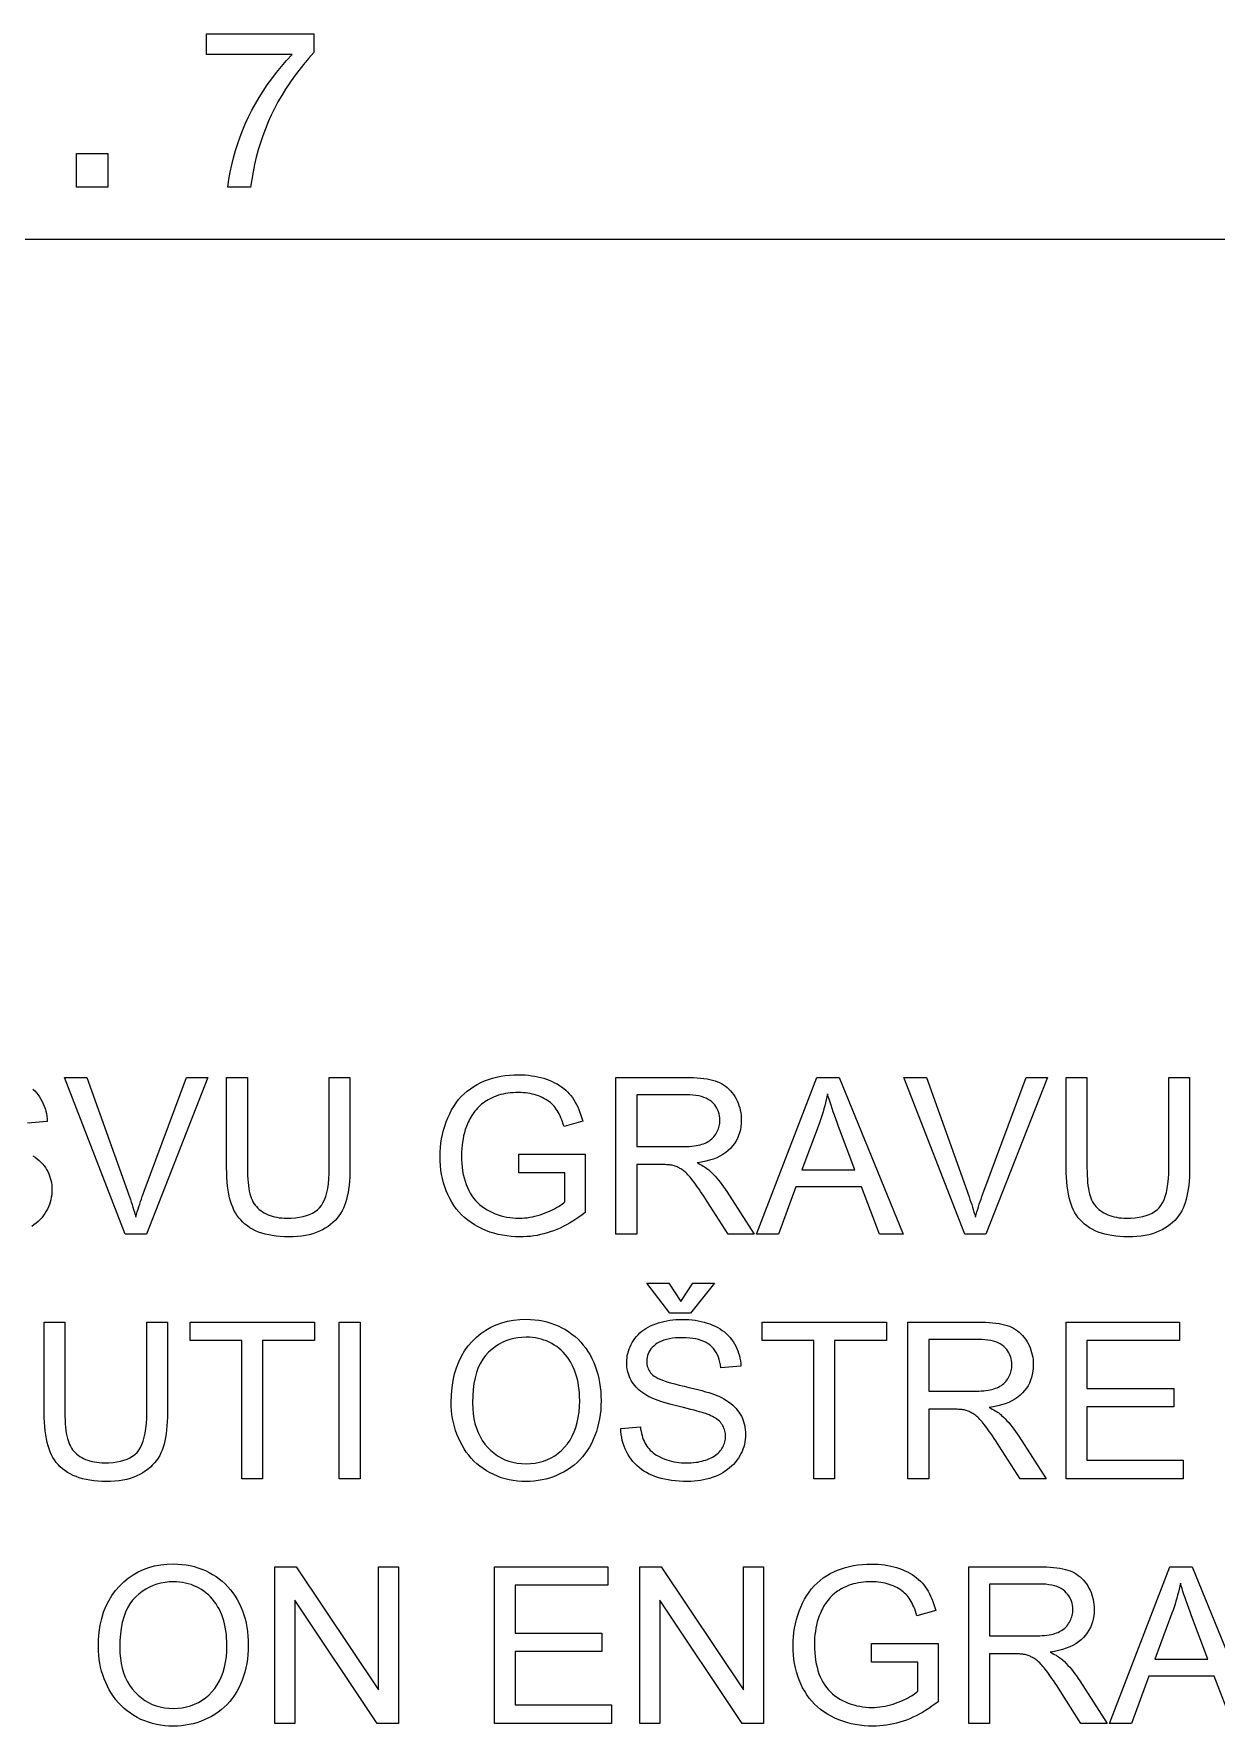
# Model space of a CAD drawing. Extents: x 0 to 297, y 0 to 420.
# Drawn here: x 231.99 to 254.61, y 201.06 to 233.45 of the extents above; entities that cross this region are included whole.
import ezdxf

# ---------------------------------------------------------------- set-up
doc = ezdxf.new("R2010")
doc.units = 0

msp = doc.modelspace()

# ---------------------------------------------------------------- linework, layer by layer
at = {"color": 7, "lineweight": 13}
msp.add_line((199.758, 229.518), (263.249, 229.518), dxfattribs=at)
for points in [[(235.699, 230.518), (235.72, 230.661), (235.746, 230.803), (235.775, 230.943), (235.809, 231.08), (235.847, 231.216), (235.888, 231.349), (235.934, 231.481), (235.984, 231.611), (236.038, 231.738), (236.096, 231.864), (236.158, 231.988), (236.225, 232.111), (236.297, 232.233), (236.373, 232.354), (236.454, 232.473), (236.54, 232.592), (236.63, 232.71), (236.725, 232.826), (236.824, 232.942), (236.928, 233.056), (235.288, 233.056), (235.288, 233.45), (237.343, 233.45), (237.343, 233.092), (237.243, 232.98), (237.147, 232.866), (237.055, 232.75), (236.967, 232.633), (236.884, 232.514), (236.804, 232.394), (236.729, 232.271), (236.658, 232.147), (236.592, 232.022), (236.529, 231.894), (236.471, 231.765), (236.417, 231.634), (236.367, 231.501), (236.322, 231.366), (236.28, 231.23), (236.243, 231.091), (236.21, 230.951), (236.181, 230.808), (236.156, 230.664), (236.135, 230.518)], [(232.802, 230.518), (232.802, 231.161), (233.399, 231.161), (233.399, 230.518)], [(233.732, 210.477), (232.57, 213.477), (232.999, 213.477), (233.779, 211.298), (233.798, 211.245), (233.816, 211.194), (233.833, 211.143), (233.85, 211.093), (233.866, 211.044), (233.881, 210.995), (233.896, 210.947), (233.91, 210.899), (233.924, 210.853), (233.937, 210.806), (233.951, 210.856), (233.965, 210.905), (233.98, 210.954), (233.996, 211.003), (234.012, 211.052), (234.028, 211.101), (234.045, 211.15), (234.062, 211.199), (234.08, 211.248), (234.098, 211.298), (234.909, 213.477), (235.314, 213.477), (234.139, 210.477)], [(237.639, 213.477), (238.036, 213.477), (238.036, 211.744), (238.035, 211.655), (238.031, 211.57), (238.026, 211.489), (238.019, 211.412), (238.01, 211.338), (237.999, 211.268), (237.985, 211.202), (237.97, 211.139), (237.953, 211.08), (237.933, 211.025), (237.911, 210.973), (237.886, 210.923), (237.857, 210.875), (237.825, 210.828), (237.79, 210.784), (237.751, 210.742), (237.709, 210.702), (237.664, 210.663), (237.616, 210.627), (237.564, 210.593), (237.509, 210.561), (237.45, 210.533), (237.389, 210.507), (237.324, 210.486), (237.255, 210.467), (237.183, 210.452), (237.108, 210.441), (237.03, 210.432), (236.948, 210.427), (236.863, 210.426), (236.78, 210.427), (236.701, 210.432), (236.624, 210.439), (236.55, 210.449), (236.48, 210.462), (236.412, 210.478), (236.348, 210.497), (236.287, 210.519), (236.229, 210.543), (236.173, 210.571), (236.121, 210.601), (236.072, 210.634), (236.026, 210.67), (235.983, 210.708), (235.944, 210.749), (235.907, 210.792), (235.873, 210.838), (235.843, 210.887), (235.815, 210.938), (235.791, 210.992), (235.769, 211.049), (235.749, 211.11), (235.732, 211.175), (235.717, 211.244), (235.705, 211.317), (235.694, 211.394), (235.686, 211.476), (235.681, 211.561), (235.677, 211.65), (235.676, 211.744), (235.676, 213.477), (236.073, 213.477), (236.073, 211.746), (236.074, 211.67), (236.076, 211.598), (236.08, 211.53), (236.085, 211.466), (236.091, 211.406), (236.099, 211.351), (236.109, 211.299), (236.12, 211.252), (236.132, 211.209), (236.146, 211.17), (236.161, 211.133), (236.179, 211.099), (236.199, 211.066), (236.221, 211.035), (236.244, 211.006), (236.271, 210.978), (236.299, 210.952), (236.329, 210.928), (236.361, 210.905), (236.395, 210.884), (236.432, 210.865), (236.469, 210.848), (236.509, 210.833), (236.55, 210.82), (236.592, 210.809), (236.636, 210.8), (236.682, 210.793), (236.729, 210.788), (236.778, 210.785), (236.828, 210.784), (236.913, 210.786), (236.993, 210.792), (237.068, 210.802), (237.138, 210.816), (237.203, 210.834), (237.263, 210.855), (237.318, 210.881), (237.368, 210.911), (237.413, 210.945), (237.452, 210.982), (237.488, 211.026), (237.519, 211.076), (237.547, 211.134), (237.572, 211.2), (237.592, 211.272), (237.609, 211.352), (237.622, 211.44), (237.631, 211.534), (237.637, 211.636), (237.639, 211.746)], [(241.265, 211.654), (241.265, 212.006), (242.536, 212.008), (242.536, 210.894), (242.477, 210.849), (242.418, 210.806), (242.358, 210.765), (242.299, 210.726), (242.238, 210.69), (242.178, 210.656), (242.117, 210.624), (242.056, 210.595), (241.994, 210.568), (241.932, 210.543), (241.87, 210.521), (241.807, 210.501), (241.744, 210.483), (241.68, 210.468), (241.617, 210.455), (241.553, 210.445), (241.488, 210.436), (241.424, 210.43), (241.359, 210.427), (241.293, 210.426), (241.206, 210.428), (241.12, 210.433), (241.035, 210.443), (240.953, 210.456), (240.872, 210.473), (240.792, 210.494), (240.714, 210.519), (240.638, 210.547), (240.563, 210.579), (240.49, 210.615), (240.42, 210.655), (240.353, 210.698), (240.289, 210.744), (240.23, 210.794), (240.173, 210.847), (240.121, 210.903), (240.071, 210.963), (240.026, 211.026), (239.983, 211.093), (239.945, 211.162), (239.91, 211.235), (239.879, 211.309), (239.851, 211.385), (239.827, 211.462), (239.807, 211.542), (239.79, 211.622), (239.777, 211.705), (239.768, 211.789), (239.763, 211.875), (239.761, 211.963), (239.763, 212.05), (239.768, 212.135), (239.777, 212.22), (239.79, 212.304), (239.806, 212.386), (239.827, 212.467), (239.85, 212.547), (239.878, 212.626), (239.909, 212.704), (239.944, 212.78), (239.982, 212.854), (240.024, 212.924), (240.068, 212.99), (240.116, 213.053), (240.167, 213.111), (240.221, 213.165), (240.279, 213.216), (240.34, 213.262), (240.404, 213.305), (240.471, 213.344), (240.541, 213.379), (240.612, 213.41), (240.686, 213.438), (240.763, 213.462), (240.841, 213.482), (240.921, 213.499), (241.003, 213.512), (241.088, 213.521), (241.174, 213.526), (241.263, 213.528), (241.327, 213.527), (241.39, 213.524), (241.452, 213.519), (241.513, 213.511), (241.573, 213.502), (241.631, 213.49), (241.688, 213.476), (241.743, 213.461), (241.798, 213.443), (241.851, 213.423), (241.903, 213.401), (241.952, 213.377), (241.999, 213.352), (242.043, 213.325), (242.086, 213.297), (242.126, 213.266), (242.164, 213.235), (242.199, 213.201), (242.232, 213.166), (242.263, 213.129), (242.293, 213.09), (242.32, 213.049), (242.347, 213.006), (242.371, 212.96), (242.395, 212.912), (242.417, 212.862), (242.437, 212.809), (242.457, 212.754), (242.474, 212.697), (242.491, 212.638), (242.132, 212.54), (242.119, 212.585), (242.104, 212.627), (242.089, 212.668), (242.073, 212.707), (242.057, 212.744), (242.04, 212.779), (242.022, 212.812), (242.003, 212.844), (241.984, 212.873), (241.965, 212.9), (241.944, 212.926), (241.921, 212.95), (241.897, 212.974), (241.871, 212.996), (241.843, 213.018), (241.813, 213.038), (241.782, 213.058), (241.749, 213.076), (241.715, 213.093), (241.678, 213.11), (241.641, 213.125), (241.602, 213.138), (241.563, 213.15), (241.523, 213.16), (241.482, 213.169), (241.44, 213.176), (241.397, 213.181), (241.354, 213.185), (241.31, 213.188), (241.265, 213.188), (241.211, 213.188), (241.159, 213.185), (241.108, 213.181), (241.059, 213.175), (241.011, 213.168), (240.965, 213.159), (240.92, 213.148), (240.876, 213.135), (240.835, 213.121), (240.794, 213.106), (240.755, 213.088), (240.718, 213.07), (240.682, 213.051), (240.648, 213.031), (240.615, 213.01), (240.584, 212.987), (240.554, 212.964), (240.526, 212.94), (240.499, 212.914), (240.474, 212.888), (240.45, 212.86), (240.427, 212.832), (240.406, 212.804), (240.385, 212.775), (240.366, 212.746), (240.347, 212.716), (240.33, 212.685), (240.314, 212.654), (240.299, 212.623), (240.285, 212.591), (240.263, 212.535), (240.243, 212.478), (240.226, 212.42), (240.211, 212.361), (240.199, 212.301), (240.188, 212.24), (240.18, 212.178), (240.175, 212.115), (240.171, 212.052), (240.17, 211.987), (240.171, 211.908), (240.175, 211.832), (240.182, 211.758), (240.192, 211.687), (240.204, 211.619), (240.22, 211.553), (240.238, 211.49), (240.258, 211.429), (240.282, 211.371), (240.308, 211.316), (240.337, 211.263), (240.368, 211.213), (240.402, 211.166), (240.439, 211.122), (240.478, 211.081), (240.519, 211.042), (240.563, 211.006), (240.61, 210.973), (240.659, 210.942), (240.71, 210.915), (240.763, 210.89), (240.817, 210.868), (240.872, 210.848), (240.927, 210.831), (240.982, 210.817), (241.039, 210.805), (241.096, 210.796), (241.154, 210.789), (241.212, 210.785), (241.271, 210.784), (241.322, 210.785), (241.374, 210.788), (241.425, 210.793), (241.475, 210.8), (241.526, 210.809), (241.576, 210.82), (241.626, 210.833), (241.676, 210.847), (241.725, 210.864), (241.774, 210.883), (241.822, 210.903), (241.868, 210.923), (241.911, 210.944), (241.952, 210.965), (241.99, 210.986), (242.026, 211.007), (242.06, 211.029), (242.091, 211.05), (242.12, 211.073), (242.147, 211.095), (242.147, 211.654)], [(243.127, 210.477), (243.127, 213.477), (244.457, 213.477), (244.535, 213.476), (244.61, 213.474), (244.68, 213.47), (244.747, 213.464), (244.81, 213.457), (244.869, 213.448), (244.924, 213.437), (244.976, 213.425), (245.023, 213.411), (245.067, 213.396), (245.108, 213.379), (245.147, 213.359), (245.185, 213.336), (245.221, 213.312), (245.255, 213.284), (245.287, 213.255), (245.318, 213.222), (245.347, 213.188), (245.375, 213.15), (245.401, 213.111), (245.424, 213.069), (245.445, 213.027), (245.464, 212.984), (245.48, 212.94), (245.494, 212.895), (245.505, 212.85), (245.514, 212.803), (245.52, 212.756), (245.524, 212.707), (245.525, 212.658), (245.523, 212.596), (245.517, 212.535), (245.507, 212.476), (245.492, 212.419), (245.474, 212.364), (245.451, 212.311), (245.424, 212.261), (245.393, 212.212), (245.358, 212.165), (245.319, 212.12), (245.275, 212.078), (245.227, 212.039), (245.174, 212.003), (245.117, 211.971), (245.056, 211.941), (244.99, 211.915), (244.919, 211.892), (244.844, 211.872), (244.764, 211.855), (244.68, 211.842), (244.711, 211.827), (244.74, 211.812), (244.768, 211.797), (244.794, 211.782), (244.819, 211.767), (244.842, 211.752), (244.864, 211.737), (244.884, 211.722), (244.902, 211.707), (244.92, 211.692), (244.954, 211.66), (244.988, 211.625), (245.022, 211.59), (245.056, 211.552), (245.089, 211.513), (245.122, 211.472), (245.154, 211.43), (245.186, 211.386), (245.218, 211.341), (245.249, 211.293), (245.771, 210.477), (245.272, 210.477), (244.875, 211.101), (244.84, 211.154), (244.807, 211.204), (244.776, 211.252), (244.745, 211.297), (244.716, 211.339), (244.688, 211.38), (244.661, 211.417), (244.636, 211.452), (244.611, 211.485), (244.588, 211.514), (244.566, 211.542), (244.544, 211.568), (244.523, 211.593), (244.502, 211.615), (244.481, 211.636), (244.462, 211.655), (244.442, 211.673), (244.423, 211.689), (244.405, 211.703), (244.387, 211.715), (244.369, 211.726), (244.351, 211.737), (244.333, 211.746), (244.315, 211.755), (244.297, 211.764), (244.279, 211.771), (244.26, 211.778), (244.242, 211.784), (244.224, 211.79), (244.205, 211.795), (244.191, 211.798), (244.175, 211.8), (244.157, 211.802), (244.138, 211.804), (244.116, 211.806), (244.093, 211.807), (244.069, 211.808), (244.042, 211.809), (244.014, 211.809), (243.984, 211.809), (243.524, 211.809), (243.524, 210.477)], [(245.818, 210.477), (246.97, 213.477), (247.398, 213.477), (248.626, 210.477), (248.173, 210.477), (247.823, 211.386), (246.569, 211.386), (246.24, 210.477)], [(249.8, 210.477), (248.638, 213.477), (249.068, 213.477), (249.847, 211.298), (249.866, 211.245), (249.884, 211.194), (249.901, 211.143), (249.918, 211.093), (249.934, 211.044), (249.949, 210.995), (249.964, 210.947), (249.978, 210.899), (249.992, 210.853), (250.005, 210.806), (250.019, 210.856), (250.034, 210.905), (250.049, 210.954), (250.064, 211.003), (250.08, 211.052), (250.096, 211.101), (250.113, 211.15), (250.131, 211.199), (250.148, 211.248), (250.167, 211.298), (250.977, 213.477), (251.382, 213.477), (250.207, 210.477)], [(253.707, 213.477), (254.104, 213.477), (254.104, 211.744), (254.103, 211.655), (254.1, 211.57), (254.095, 211.489), (254.087, 211.412), (254.078, 211.338), (254.067, 211.268), (254.054, 211.202), (254.038, 211.139), (254.021, 211.08), (254.001, 211.025), (253.979, 210.973), (253.954, 210.923), (253.925, 210.875), (253.893, 210.828), (253.858, 210.784), (253.819, 210.742), (253.778, 210.702), (253.732, 210.663), (253.684, 210.627), (253.632, 210.593), (253.577, 210.561), (253.519, 210.533), (253.457, 210.507), (253.392, 210.486), (253.323, 210.467), (253.252, 210.452), (253.177, 210.441), (253.098, 210.432), (253.016, 210.427), (252.931, 210.426), (252.848, 210.427), (252.769, 210.432), (252.692, 210.439), (252.619, 210.449), (252.548, 210.462), (252.481, 210.478), (252.416, 210.497), (252.355, 210.519), (252.297, 210.543), (252.242, 210.571), (252.19, 210.601), (252.141, 210.634), (252.095, 210.67), (252.052, 210.708), (252.012, 210.749), (251.975, 210.792), (251.941, 210.838), (251.911, 210.887), (251.883, 210.938), (251.859, 210.992), (251.837, 211.049), (251.818, 211.11), (251.8, 211.175), (251.786, 211.244), (251.773, 211.317), (251.763, 211.394), (251.755, 211.476), (251.749, 211.561), (251.745, 211.65), (251.744, 211.744), (251.744, 213.477), (252.141, 213.477), (252.141, 211.746), (252.142, 211.67), (252.144, 211.598), (252.148, 211.53), (252.153, 211.466), (252.159, 211.406), (252.167, 211.351), (252.177, 211.299), (252.188, 211.252), (252.2, 211.209), (252.214, 211.17), (252.23, 211.133), (252.247, 211.099), (252.267, 211.066), (252.289, 211.035), (252.313, 211.006), (252.339, 210.978), (252.367, 210.952), (252.397, 210.928), (252.429, 210.905), (252.464, 210.884), (252.5, 210.865), (252.538, 210.848), (252.577, 210.833), (252.618, 210.82), (252.66, 210.809), (252.704, 210.8), (252.75, 210.793), (252.797, 210.788), (252.846, 210.785), (252.896, 210.784), (252.982, 210.786), (253.062, 210.792), (253.137, 210.802), (253.207, 210.816), (253.271, 210.834), (253.331, 210.855), (253.386, 210.881), (253.436, 210.911), (253.481, 210.945), (253.521, 210.982), (253.556, 211.026), (253.588, 211.076), (253.616, 211.134), (253.64, 211.2), (253.66, 211.272), (253.677, 211.352), (253.69, 211.44), (253.699, 211.534), (253.705, 211.636), (253.707, 211.746)], [(243.524, 212.153), (244.377, 212.153), (244.431, 212.153), (244.481, 212.155), (244.53, 212.158), (244.576, 212.162), (244.62, 212.167), (244.661, 212.173), (244.7, 212.18), (244.737, 212.189), (244.771, 212.199), (244.803, 212.209), (244.833, 212.221), (244.861, 212.234), (244.888, 212.249), (244.914, 212.265), (244.938, 212.282), (244.961, 212.301), (244.982, 212.321), (245.001, 212.342), (245.02, 212.365), (245.036, 212.389), (245.051, 212.414), (245.065, 212.44), (245.077, 212.465), (245.087, 212.492), (245.096, 212.518), (245.103, 212.546), (245.109, 212.573), (245.113, 212.601), (245.115, 212.63), (245.116, 212.658), (245.115, 212.7), (245.11, 212.74), (245.102, 212.779), (245.091, 212.817), (245.077, 212.852), (245.06, 212.887), (245.04, 212.919), (245.017, 212.95), (244.991, 212.98), (244.962, 213.008), (244.929, 213.034), (244.893, 213.058), (244.853, 213.078), (244.809, 213.096), (244.762, 213.111), (244.712, 213.123), (244.658, 213.133), (244.6, 213.14), (244.538, 213.144), (244.474, 213.145), (243.524, 213.145)], [(246.684, 211.709), (247.701, 211.709), (247.388, 212.54), (247.36, 212.614), (247.333, 212.686), (247.308, 212.755), (247.285, 212.821), (247.263, 212.885), (247.242, 212.945), (247.223, 213.004), (247.206, 213.059), (247.189, 213.112), (247.175, 213.162), (247.163, 213.104), (247.15, 213.047), (247.136, 212.989), (247.121, 212.932), (247.106, 212.874), (247.089, 212.817), (247.071, 212.76), (247.053, 212.703), (247.033, 212.646), (247.013, 212.589)], [(244.37, 209.192), (244.595, 209.54), (245.013, 209.54), (244.552, 208.967), (244.159, 208.967), (243.717, 209.54), (244.139, 209.54)], [(234.146, 208.795), (234.543, 208.795), (234.543, 207.062), (234.542, 206.973), (234.539, 206.888), (234.534, 206.807), (234.527, 206.73), (234.518, 206.656), (234.507, 206.586), (234.493, 206.52), (234.478, 206.457), (234.461, 206.398), (234.441, 206.343), (234.419, 206.291), (234.394, 206.241), (234.365, 206.193), (234.333, 206.146), (234.298, 206.102), (234.259, 206.06), (234.217, 206.019), (234.172, 205.981), (234.124, 205.945), (234.072, 205.91), (234.017, 205.879), (233.958, 205.85), (233.897, 205.825), (233.831, 205.804), (233.763, 205.785), (233.691, 205.77), (233.616, 205.759), (233.538, 205.75), (233.456, 205.745), (233.371, 205.744), (233.288, 205.745), (233.208, 205.749), (233.132, 205.757), (233.058, 205.767), (232.988, 205.78), (232.92, 205.796), (232.856, 205.815), (232.795, 205.837), (232.736, 205.861), (232.681, 205.889), (232.629, 205.919), (232.58, 205.952), (232.534, 205.988), (232.491, 206.026), (232.452, 206.067), (232.415, 206.11), (232.381, 206.156), (232.351, 206.205), (232.323, 206.256), (232.299, 206.309), (232.277, 206.367), (232.257, 206.428), (232.24, 206.493), (232.225, 206.562), (232.213, 206.635), (232.202, 206.712), (232.194, 206.794), (232.189, 206.879), (232.185, 206.968), (232.184, 207.062), (232.184, 208.795), (232.581, 208.795), (232.581, 207.064), (232.582, 206.987), (232.584, 206.915), (232.587, 206.848), (232.593, 206.784), (232.599, 206.724), (232.607, 206.669), (232.617, 206.617), (232.627, 206.57), (232.64, 206.527), (232.654, 206.488), (232.669, 206.451), (232.687, 206.417), (232.707, 206.384), (232.728, 206.353), (232.752, 206.324), (232.778, 206.296), (232.806, 206.27), (232.837, 206.246), (232.869, 206.223), (232.903, 206.202), (232.939, 206.183), (232.977, 206.166), (233.017, 206.151), (233.057, 206.138), (233.1, 206.127), (233.144, 206.118), (233.19, 206.111), (233.237, 206.106), (233.286, 206.103), (233.336, 206.102), (233.421, 206.104), (233.501, 206.11), (233.576, 206.12), (233.646, 206.134), (233.711, 206.151), (233.771, 206.173), (233.826, 206.199), (233.876, 206.229), (233.92, 206.263), (233.96, 206.3), (233.996, 206.344), (234.027, 206.394), (234.055, 206.452), (234.079, 206.518), (234.1, 206.59), (234.117, 206.67), (234.13, 206.758), (234.139, 206.852), (234.145, 206.954), (234.146, 207.064)], [(235.968, 205.795), (235.968, 208.441), (234.979, 208.441), (234.979, 208.795), (237.357, 208.795), (237.357, 208.441), (236.365, 208.441), (236.365, 205.795)], [(237.832, 205.795), (237.832, 208.795), (238.229, 208.795), (238.229, 205.795)], [(239.973, 207.256), (239.977, 207.402), (239.989, 207.542), (240.009, 207.675), (240.037, 207.802), (240.073, 207.922), (240.117, 208.035), (240.169, 208.143), (240.229, 208.243), (240.297, 208.338), (240.374, 208.425), (240.456, 208.506), (240.543, 208.578), (240.635, 208.641), (240.732, 208.696), (240.833, 208.742), (240.939, 208.78), (241.049, 208.81), (241.165, 208.831), (241.285, 208.844), (241.409, 208.848), (241.491, 208.846), (241.572, 208.84), (241.651, 208.83), (241.728, 208.816), (241.804, 208.798), (241.878, 208.777), (241.951, 208.751), (242.021, 208.721), (242.09, 208.687), (242.158, 208.65), (242.223, 208.608), (242.285, 208.564), (242.344, 208.516), (242.4, 208.466), (242.452, 208.412), (242.501, 208.355), (242.547, 208.295), (242.59, 208.232), (242.63, 208.165), (242.667, 208.096), (242.7, 208.024), (242.73, 207.95), (242.756, 207.874), (242.779, 207.797), (242.798, 207.717), (242.814, 207.636), (242.826, 207.552), (242.835, 207.467), (242.84, 207.38), (242.842, 207.291), (242.84, 207.2), (242.834, 207.112), (242.825, 207.026), (242.812, 206.941), (242.795, 206.858), (242.775, 206.778), (242.751, 206.699), (242.724, 206.622), (242.692, 206.547), (242.657, 206.474), (242.619, 206.404), (242.578, 206.337), (242.533, 206.274), (242.485, 206.214), (242.435, 206.158), (242.381, 206.105), (242.324, 206.056), (242.264, 206.01), (242.202, 205.968), (242.136, 205.929), (242.067, 205.894), (241.998, 205.862), (241.928, 205.834), (241.857, 205.81), (241.785, 205.79), (241.711, 205.773), (241.637, 205.76), (241.561, 205.751), (241.485, 205.745), (241.407, 205.744), (241.323, 205.746), (241.241, 205.752), (241.161, 205.762), (241.083, 205.776), (241.006, 205.795), (240.931, 205.817), (240.858, 205.844), (240.787, 205.875), (240.717, 205.909), (240.65, 205.948), (240.585, 205.991), (240.523, 206.036), (240.464, 206.085), (240.409, 206.136), (240.357, 206.19), (240.308, 206.248), (240.262, 206.308), (240.22, 206.371), (240.18, 206.438), (240.144, 206.507), (240.112, 206.578), (240.083, 206.65), (240.057, 206.723), (240.034, 206.797), (240.015, 206.871), (240, 206.947), (239.988, 207.023), (239.979, 207.1), (239.974, 207.177)], [(243.218, 206.759), (243.593, 206.791), (243.599, 206.747), (243.606, 206.705), (243.615, 206.664), (243.625, 206.624), (243.637, 206.587), (243.65, 206.55), (243.664, 206.516), (243.68, 206.483), (243.698, 206.452), (243.716, 206.422), (243.737, 206.394), (243.76, 206.367), (243.784, 206.34), (243.811, 206.315), (243.84, 206.292), (243.872, 206.269), (243.905, 206.247), (243.941, 206.227), (243.978, 206.207), (244.018, 206.189), (244.06, 206.172), (244.102, 206.157), (244.146, 206.143), (244.19, 206.132), (244.236, 206.122), (244.282, 206.114), (244.33, 206.108), (244.378, 206.103), (244.428, 206.101), (244.479, 206.1), (244.524, 206.1), (244.567, 206.102), (244.61, 206.106), (244.652, 206.111), (244.692, 206.117), (244.732, 206.124), (244.771, 206.133), (244.808, 206.143), (244.844, 206.154), (244.88, 206.167), (244.914, 206.181), (244.946, 206.196), (244.976, 206.212), (245.005, 206.229), (245.031, 206.247), (245.056, 206.266), (245.08, 206.286), (245.101, 206.307), (245.121, 206.329), (245.139, 206.352), (245.155, 206.376), (245.169, 206.4), (245.182, 206.425), (245.193, 206.45), (245.202, 206.475), (245.21, 206.501), (245.216, 206.528), (245.22, 206.554), (245.223, 206.582), (245.224, 206.609), (245.223, 206.637), (245.22, 206.664), (245.216, 206.691), (245.21, 206.716), (245.203, 206.742), (245.194, 206.766), (245.183, 206.789), (245.171, 206.812), (245.157, 206.834), (245.142, 206.856), (245.124, 206.877), (245.105, 206.897), (245.083, 206.916), (245.059, 206.935), (245.033, 206.953), (245.005, 206.97), (244.975, 206.987), (244.943, 207.003), (244.908, 207.018), (244.872, 207.033), (244.844, 207.043), (244.812, 207.054), (244.773, 207.066), (244.728, 207.079), (244.678, 207.093), (244.621, 207.108), (244.559, 207.124), (244.491, 207.142), (244.417, 207.16), (244.337, 207.179), (244.257, 207.199), (244.182, 207.218), (244.112, 207.238), (244.046, 207.257), (243.986, 207.276), (243.931, 207.294), (243.88, 207.313), (243.835, 207.331), (243.794, 207.349), (243.758, 207.366), (243.716, 207.389), (243.677, 207.414), (243.639, 207.439), (243.604, 207.465), (243.571, 207.493), (243.54, 207.521), (243.511, 207.551), (243.485, 207.581), (243.46, 207.613), (243.438, 207.646), (243.418, 207.68), (243.4, 207.714), (243.384, 207.749), (243.371, 207.786), (243.359, 207.823), (243.35, 207.86), (243.342, 207.899), (243.337, 207.938), (243.334, 207.978), (243.333, 208.019), (243.334, 208.064), (243.338, 208.109), (243.344, 208.153), (243.353, 208.196), (243.365, 208.239), (243.379, 208.281), (243.396, 208.323), (243.415, 208.364), (243.437, 208.404), (243.462, 208.444), (243.489, 208.482), (243.518, 208.519), (243.55, 208.554), (243.584, 208.587), (243.62, 208.618), (243.659, 208.647), (243.7, 208.674), (243.744, 208.699), (243.79, 208.722), (243.838, 208.744), (243.888, 208.763), (243.939, 208.78), (243.992, 208.796), (244.045, 208.809), (244.1, 208.82), (244.155, 208.83), (244.212, 208.837), (244.27, 208.842), (244.329, 208.845), (244.389, 208.846), (244.455, 208.845), (244.519, 208.842), (244.582, 208.836), (244.643, 208.829), (244.702, 208.819), (244.76, 208.807), (244.817, 208.793), (244.872, 208.777), (244.925, 208.759), (244.977, 208.739), (245.027, 208.716), (245.074, 208.691), (245.119, 208.665), (245.162, 208.636), (245.202, 208.606), (245.24, 208.573), (245.276, 208.538), (245.309, 208.502), (245.34, 208.463), (245.369, 208.422), (245.395, 208.38), (245.419, 208.337), (245.44, 208.292), (245.458, 208.247), (245.474, 208.2), (245.488, 208.152), (245.499, 208.103), (245.507, 208.053), (245.513, 208.002), (245.516, 207.95), (245.136, 207.921), (245.128, 207.976), (245.117, 208.029), (245.104, 208.079), (245.088, 208.126), (245.068, 208.171), (245.046, 208.212), (245.021, 208.251), (244.993, 208.287), (244.962, 208.32), (244.928, 208.351), (244.891, 208.378), (244.85, 208.403), (244.806, 208.425), (244.759, 208.444), (244.709, 208.46), (244.655, 208.473), (244.597, 208.483), (244.537, 208.49), (244.472, 208.495), (244.405, 208.496), (244.335, 208.495), (244.269, 208.491), (244.206, 208.484), (244.148, 208.475), (244.094, 208.463), (244.043, 208.449), (243.996, 208.431), (243.954, 208.412), (243.915, 208.389), (243.88, 208.364), (243.849, 208.337), (243.821, 208.309), (243.796, 208.28), (243.775, 208.25), (243.757, 208.218), (243.742, 208.186), (243.73, 208.153), (243.722, 208.118), (243.717, 208.083), (243.715, 208.046), (243.717, 208.014), (243.72, 207.983), (243.726, 207.954), (243.734, 207.926), (243.744, 207.898), (243.757, 207.872), (243.772, 207.848), (243.79, 207.824), (243.81, 207.801), (243.832, 207.78), (243.859, 207.759), (243.893, 207.738), (243.934, 207.717), (243.983, 207.695), (244.039, 207.674), (244.102, 207.653), (244.173, 207.631), (244.252, 207.61), (244.337, 207.588), (244.431, 207.566), (244.524, 207.544), (244.612, 207.523), (244.694, 207.503), (244.769, 207.483), (244.839, 207.463), (244.902, 207.445), (244.959, 207.426), (245.01, 207.408), (245.056, 207.391), (245.095, 207.375), (245.146, 207.35), (245.194, 207.324), (245.239, 207.296), (245.282, 207.268), (245.322, 207.238), (245.36, 207.207), (245.394, 207.174), (245.426, 207.14), (245.455, 207.105), (245.481, 207.069), (245.505, 207.031), (245.526, 206.992), (245.545, 206.952), (245.561, 206.912), (245.575, 206.869), (245.586, 206.826), (245.595, 206.782), (245.601, 206.736), (245.605, 206.69), (245.606, 206.642), (245.605, 206.594), (245.601, 206.547), (245.594, 206.501), (245.584, 206.455), (245.572, 206.409), (245.557, 206.365), (245.539, 206.32), (245.518, 206.277), (245.495, 206.233), (245.469, 206.191), (245.44, 206.149), (245.409, 206.11), (245.376, 206.072), (245.34, 206.036), (245.302, 206.003), (245.261, 205.971), (245.218, 205.94), (245.173, 205.912), (245.125, 205.886), (245.075, 205.861), (245.023, 205.839), (244.97, 205.819), (244.915, 205.801), (244.859, 205.786), (244.802, 205.773), (244.744, 205.762), (244.684, 205.754), (244.623, 205.748), (244.561, 205.745), (244.497, 205.744), (244.417, 205.745), (244.339, 205.748), (244.265, 205.754), (244.192, 205.763), (244.123, 205.773), (244.056, 205.786), (243.992, 205.802), (243.93, 205.82), (243.871, 205.84), (243.815, 205.862), (243.761, 205.887), (243.709, 205.915), (243.66, 205.944), (243.613, 205.976), (243.569, 206.011), (243.527, 206.048), (243.487, 206.087), (243.45, 206.129), (243.415, 206.173), (243.383, 206.219), (243.353, 206.268), (243.326, 206.317), (243.302, 206.368), (243.281, 206.42), (243.263, 206.473), (243.248, 206.528), (243.236, 206.584), (243.227, 206.641), (243.221, 206.699)], [(246.912, 205.795), (246.912, 208.441), (245.923, 208.441), (245.923, 208.795), (248.301, 208.795), (248.301, 208.441), (247.309, 208.441), (247.309, 205.795)], [(248.715, 205.795), (248.715, 208.795), (250.045, 208.795), (250.123, 208.794), (250.198, 208.792), (250.268, 208.788), (250.335, 208.782), (250.398, 208.775), (250.457, 208.766), (250.512, 208.755), (250.563, 208.743), (250.611, 208.729), (250.655, 208.714), (250.696, 208.697), (250.735, 208.677), (250.772, 208.654), (250.808, 208.629), (250.842, 208.602), (250.875, 208.572), (250.906, 208.54), (250.935, 208.505), (250.962, 208.468), (250.988, 208.428), (251.012, 208.387), (251.033, 208.345), (251.052, 208.302), (251.068, 208.258), (251.082, 208.213), (251.093, 208.167), (251.102, 208.121), (251.108, 208.074), (251.112, 208.025), (251.113, 207.976), (251.111, 207.913), (251.105, 207.853), (251.094, 207.794), (251.08, 207.737), (251.061, 207.682), (251.039, 207.629), (251.012, 207.578), (250.981, 207.53), (250.946, 207.483), (250.906, 207.438), (250.863, 207.396), (250.815, 207.357), (250.762, 207.321), (250.705, 207.288), (250.643, 207.259), (250.577, 207.233), (250.507, 207.21), (250.432, 207.19), (250.352, 207.173), (250.268, 207.16), (250.299, 207.145), (250.328, 207.13), (250.356, 207.114), (250.382, 207.099), (250.406, 207.085), (250.43, 207.07), (250.451, 207.055), (250.472, 207.04), (250.49, 207.025), (250.507, 207.01), (250.542, 206.978), (250.576, 206.943), (250.61, 206.907), (250.643, 206.87), (250.677, 206.831), (250.709, 206.79), (250.742, 206.748), (250.774, 206.704), (250.805, 206.658), (250.837, 206.611), (251.359, 205.795), (250.859, 205.795), (250.462, 206.419), (250.428, 206.472), (250.395, 206.522), (250.363, 206.57), (250.333, 206.615), (250.304, 206.657), (250.276, 206.697), (250.249, 206.735), (250.223, 206.77), (250.199, 206.802), (250.176, 206.832), (250.154, 206.86), (250.132, 206.886), (250.11, 206.911), (250.089, 206.933), (250.069, 206.954), (250.049, 206.973), (250.03, 206.991), (250.011, 207.007), (249.992, 207.021), (249.974, 207.033), (249.956, 207.044), (249.938, 207.054), (249.921, 207.064), (249.902, 207.073), (249.884, 207.081), (249.866, 207.089), (249.848, 207.096), (249.83, 207.102), (249.811, 207.108), (249.793, 207.113), (249.779, 207.115), (249.763, 207.118), (249.745, 207.12), (249.725, 207.122), (249.704, 207.123), (249.681, 207.125), (249.656, 207.126), (249.63, 207.126), (249.602, 207.127), (249.572, 207.127), (249.112, 207.127), (249.112, 205.795)], [(251.743, 205.795), (251.743, 208.795), (253.912, 208.795), (253.912, 208.441), (252.14, 208.441), (252.14, 207.522), (253.8, 207.522), (253.8, 207.17), (252.14, 207.17), (252.14, 206.149), (253.982, 206.149), (253.982, 205.795)], [(240.382, 207.25), (240.385, 207.144), (240.393, 207.042), (240.408, 206.945), (240.428, 206.853), (240.455, 206.765), (240.487, 206.682), (240.525, 206.603), (240.568, 206.529), (240.618, 206.46), (240.673, 206.395), (240.733, 206.336), (240.796, 206.283), (240.862, 206.236), (240.93, 206.196), (241.002, 206.161), (241.077, 206.133), (241.154, 206.111), (241.235, 206.096), (241.318, 206.086), (241.405, 206.083), (241.493, 206.086), (241.578, 206.096), (241.66, 206.112), (241.738, 206.134), (241.813, 206.162), (241.886, 206.197), (241.955, 206.238), (242.021, 206.285), (242.083, 206.339), (242.143, 206.398), (242.198, 206.464), (242.247, 206.535), (242.29, 206.611), (242.328, 206.693), (242.36, 206.78), (242.386, 206.872), (242.406, 206.969), (242.421, 207.072), (242.429, 207.18), (242.432, 207.293), (242.431, 207.365), (242.427, 207.436), (242.421, 207.504), (242.412, 207.571), (242.401, 207.636), (242.388, 207.699), (242.372, 207.76), (242.353, 207.819), (242.332, 207.877), (242.308, 207.932), (242.283, 207.986), (242.254, 208.037), (242.224, 208.085), (242.191, 208.131), (242.156, 208.175), (242.119, 208.216), (242.079, 208.255), (242.037, 208.291), (241.993, 208.325), (241.946, 208.356), (241.898, 208.384), (241.849, 208.41), (241.798, 208.433), (241.746, 208.452), (241.693, 208.469), (241.639, 208.482), (241.584, 208.493), (241.527, 208.5), (241.47, 208.505), (241.411, 208.506), (241.328, 208.503), (241.247, 208.495), (241.169, 208.48), (241.093, 208.46), (241.019, 208.434), (240.948, 208.402), (240.879, 208.364), (240.812, 208.321), (240.748, 208.272), (240.686, 208.217), (240.628, 208.155), (240.576, 208.085), (240.531, 208.008), (240.491, 207.923), (240.458, 207.83), (240.43, 207.73), (240.409, 207.621), (240.394, 207.505), (240.385, 207.381)], [(249.112, 207.471), (249.965, 207.471), (250.018, 207.471), (250.069, 207.473), (250.118, 207.476), (250.164, 207.48), (250.207, 207.485), (250.249, 207.491), (250.288, 207.498), (250.324, 207.507), (250.359, 207.516), (250.391, 207.527), (250.421, 207.539), (250.449, 207.552), (250.476, 207.567), (250.502, 207.583), (250.526, 207.6), (250.548, 207.619), (250.569, 207.639), (250.589, 207.66), (250.607, 207.683), (250.624, 207.707), (250.639, 207.732), (250.653, 207.758), (250.665, 207.783), (250.675, 207.81), (250.684, 207.836), (250.691, 207.863), (250.697, 207.891), (250.701, 207.919), (250.703, 207.947), (250.704, 207.976), (250.702, 208.018), (250.698, 208.058), (250.69, 208.097), (250.679, 208.134), (250.665, 208.17), (250.648, 208.204), (250.628, 208.237), (250.605, 208.268), (250.579, 208.298), (250.549, 208.326), (250.517, 208.352), (250.48, 208.376), (250.44, 208.396), (250.397, 208.414), (250.35, 208.429), (250.299, 208.441), (250.245, 208.451), (250.187, 208.458), (250.126, 208.462), (250.061, 208.463), (249.112, 208.463)], [(233.221, 202.574), (233.225, 202.72), (233.238, 202.86), (233.258, 202.993), (233.286, 203.119), (233.322, 203.24), (233.366, 203.353), (233.418, 203.461), (233.478, 203.561), (233.546, 203.656), (233.623, 203.743), (233.705, 203.824), (233.792, 203.895), (233.884, 203.959), (233.981, 204.014), (234.082, 204.06), (234.188, 204.098), (234.298, 204.128), (234.414, 204.149), (234.533, 204.162), (234.658, 204.166), (234.74, 204.164), (234.821, 204.158), (234.9, 204.148), (234.977, 204.134), (235.053, 204.116), (235.127, 204.094), (235.199, 204.069), (235.27, 204.039), (235.339, 204.005), (235.407, 203.967), (235.472, 203.926), (235.534, 203.882), (235.593, 203.834), (235.648, 203.784), (235.701, 203.73), (235.75, 203.673), (235.796, 203.613), (235.839, 203.55), (235.879, 203.483), (235.916, 203.414), (235.949, 203.342), (235.979, 203.268), (236.005, 203.192), (236.027, 203.115), (236.047, 203.035), (236.062, 202.954), (236.075, 202.87), (236.083, 202.785), (236.089, 202.698), (236.09, 202.609), (236.089, 202.518), (236.083, 202.43), (236.074, 202.343), (236.061, 202.259), (236.044, 202.176), (236.024, 202.096), (236, 202.017), (235.973, 201.94), (235.941, 201.865), (235.906, 201.792), (235.868, 201.722), (235.827, 201.655), (235.782, 201.592), (235.734, 201.532), (235.684, 201.476), (235.63, 201.423), (235.573, 201.374), (235.513, 201.328), (235.45, 201.285), (235.384, 201.247), (235.316, 201.212), (235.247, 201.18), (235.177, 201.152), (235.106, 201.128), (235.034, 201.108), (234.96, 201.091), (234.886, 201.078), (234.81, 201.069), (234.734, 201.063), (234.656, 201.062), (234.572, 201.064), (234.49, 201.07), (234.41, 201.08), (234.331, 201.094), (234.255, 201.113), (234.18, 201.135), (234.107, 201.162), (234.036, 201.192), (233.966, 201.227), (233.899, 201.266), (233.834, 201.309), (233.772, 201.354), (233.713, 201.402), (233.658, 201.454), (233.606, 201.508), (233.557, 201.565), (233.511, 201.626), (233.469, 201.689), (233.429, 201.756), (233.393, 201.825), (233.361, 201.896), (233.331, 201.968), (233.306, 202.041), (233.283, 202.115), (233.264, 202.189), (233.249, 202.264), (233.237, 202.34), (233.228, 202.417), (233.223, 202.495)], [(236.598, 201.113), (236.598, 204.113), (237.005, 204.113), (238.581, 201.757), (238.581, 204.113), (238.962, 204.113), (238.962, 201.113), (238.554, 201.113), (236.979, 203.47), (236.979, 201.113)], [(240.801, 201.113), (240.801, 204.113), (242.97, 204.113), (242.97, 203.759), (241.198, 203.759), (241.198, 202.84), (242.858, 202.84), (242.858, 202.488), (241.198, 202.488), (241.198, 201.467), (243.04, 201.467), (243.04, 201.113)], [(243.584, 201.113), (243.584, 204.113), (243.992, 204.113), (245.567, 201.757), (245.567, 204.113), (245.948, 204.113), (245.948, 201.113), (245.541, 201.113), (243.965, 203.47), (243.965, 201.113)], [(248.019, 202.289), (248.019, 202.641), (249.29, 202.643), (249.29, 201.53), (249.231, 201.485), (249.172, 201.441), (249.112, 201.401), (249.053, 201.362), (248.992, 201.326), (248.932, 201.292), (248.871, 201.26), (248.81, 201.231), (248.748, 201.204), (248.686, 201.179), (248.624, 201.157), (248.561, 201.137), (248.498, 201.119), (248.435, 201.104), (248.371, 201.091), (248.307, 201.08), (248.242, 201.072), (248.178, 201.066), (248.113, 201.063), (248.048, 201.062), (247.96, 201.063), (247.874, 201.069), (247.79, 201.079), (247.707, 201.092), (247.626, 201.109), (247.546, 201.13), (247.468, 201.154), (247.392, 201.183), (247.317, 201.215), (247.244, 201.251), (247.174, 201.29), (247.107, 201.333), (247.044, 201.38), (246.984, 201.429), (246.927, 201.482), (246.875, 201.539), (246.825, 201.599), (246.78, 201.662), (246.738, 201.728), (246.699, 201.798), (246.664, 201.871), (246.633, 201.945), (246.605, 202.021), (246.581, 202.098), (246.561, 202.177), (246.544, 202.258), (246.531, 202.341), (246.522, 202.425), (246.517, 202.511), (246.515, 202.598), (246.517, 202.685), (246.522, 202.771), (246.531, 202.856), (246.544, 202.939), (246.561, 203.022), (246.581, 203.103), (246.605, 203.183), (246.632, 203.262), (246.663, 203.339), (246.698, 203.416), (246.736, 203.49), (246.778, 203.56), (246.822, 203.626), (246.87, 203.688), (246.921, 203.747), (246.976, 203.801), (247.033, 203.852), (247.094, 203.898), (247.158, 203.941), (247.225, 203.98), (247.295, 204.015), (247.367, 204.046), (247.441, 204.074), (247.517, 204.098), (247.595, 204.118), (247.675, 204.134), (247.757, 204.147), (247.842, 204.156), (247.928, 204.162), (248.017, 204.164), (248.081, 204.163), (248.144, 204.16), (248.206, 204.154), (248.267, 204.147), (248.327, 204.137), (248.385, 204.126), (248.442, 204.112), (248.497, 204.096), (248.552, 204.078), (248.605, 204.058), (248.657, 204.037), (248.706, 204.013), (248.753, 203.988), (248.797, 203.961), (248.84, 203.932), (248.88, 203.902), (248.918, 203.87), (248.953, 203.837), (248.986, 203.802), (249.018, 203.765), (249.047, 203.726), (249.074, 203.685), (249.101, 203.642), (249.126, 203.596), (249.149, 203.548), (249.171, 203.498), (249.192, 203.445), (249.211, 203.39), (249.228, 203.333), (249.245, 203.274), (248.887, 203.175), (248.873, 203.22), (248.858, 203.263), (248.843, 203.304), (248.827, 203.343), (248.811, 203.38), (248.794, 203.415), (248.776, 203.448), (248.758, 203.479), (248.738, 203.508), (248.719, 203.536), (248.698, 203.561), (248.675, 203.586), (248.651, 203.609), (248.625, 203.632), (248.597, 203.654), (248.567, 203.674), (248.536, 203.693), (248.503, 203.712), (248.469, 203.729), (248.432, 203.745), (248.395, 203.76), (248.356, 203.774), (248.317, 203.786), (248.277, 203.796), (248.236, 203.804), (248.194, 203.812), (248.151, 203.817), (248.108, 203.821), (248.064, 203.823), (248.019, 203.824), (247.965, 203.823), (247.913, 203.821), (247.862, 203.817), (247.813, 203.811), (247.765, 203.803), (247.719, 203.794), (247.674, 203.784), (247.631, 203.771), (247.589, 203.757), (247.548, 203.741), (247.509, 203.724), (247.472, 203.706), (247.436, 203.687), (247.402, 203.667), (247.369, 203.645), (247.338, 203.623), (247.308, 203.6), (247.28, 203.575), (247.253, 203.55), (247.228, 203.523), (247.204, 203.496), (247.181, 203.468), (247.16, 203.44), (247.139, 203.411), (247.12, 203.382), (247.101, 203.352), (247.084, 203.321), (247.068, 203.29), (247.053, 203.259), (247.039, 203.227), (247.017, 203.17), (246.997, 203.113), (246.98, 203.055), (246.965, 202.996), (246.953, 202.937), (246.942, 202.876), (246.934, 202.814), (246.929, 202.751), (246.925, 202.688), (246.924, 202.623), (246.925, 202.544), (246.93, 202.468), (246.936, 202.394), (246.946, 202.323), (246.959, 202.255), (246.974, 202.189), (246.992, 202.126), (247.012, 202.065), (247.036, 202.007), (247.062, 201.952), (247.091, 201.899), (247.122, 201.849), (247.156, 201.802), (247.193, 201.758), (247.232, 201.716), (247.273, 201.678), (247.317, 201.642), (247.364, 201.609), (247.413, 201.578), (247.464, 201.551), (247.517, 201.526), (247.571, 201.503), (247.626, 201.484), (247.681, 201.467), (247.736, 201.452), (247.793, 201.441), (247.85, 201.431), (247.908, 201.425), (247.966, 201.421), (248.025, 201.42), (248.076, 201.421), (248.128, 201.424), (248.179, 201.429), (248.229, 201.436), (248.28, 201.444), (248.33, 201.455), (248.38, 201.468), (248.43, 201.483), (248.479, 201.5), (248.528, 201.519), (248.576, 201.539), (248.622, 201.559), (248.665, 201.58), (248.706, 201.6), (248.744, 201.621), (248.78, 201.643), (248.814, 201.664), (248.845, 201.686), (248.874, 201.708), (248.901, 201.731), (248.901, 202.289)], [(249.881, 201.113), (249.881, 204.113), (251.211, 204.113), (251.29, 204.112), (251.364, 204.109), (251.435, 204.105), (251.501, 204.1), (251.564, 204.092), (251.623, 204.084), (251.678, 204.073), (251.73, 204.061), (251.777, 204.047), (251.821, 204.032), (251.862, 204.014), (251.901, 203.995), (251.939, 203.972), (251.975, 203.947), (252.009, 203.92), (252.041, 203.89), (252.072, 203.858), (252.101, 203.823), (252.129, 203.786), (252.155, 203.746), (252.178, 203.705), (252.2, 203.663), (252.218, 203.62), (252.234, 203.576), (252.248, 203.531), (252.259, 203.485), (252.268, 203.439), (252.274, 203.391), (252.278, 203.343), (252.279, 203.294), (252.277, 203.231), (252.271, 203.17), (252.261, 203.112), (252.246, 203.055), (252.228, 203), (252.205, 202.947), (252.178, 202.896), (252.147, 202.848), (252.112, 202.801), (252.073, 202.756), (252.029, 202.714), (251.981, 202.675), (251.928, 202.639), (251.871, 202.606), (251.81, 202.577), (251.744, 202.551), (251.673, 202.528), (251.598, 202.508), (251.518, 202.491), (251.434, 202.478), (251.465, 202.462), (251.494, 202.447), (251.522, 202.432), (251.548, 202.417), (251.573, 202.402), (251.596, 202.387), (251.618, 202.373), (251.638, 202.358), (251.657, 202.343), (251.674, 202.328), (251.708, 202.296), (251.743, 202.261), (251.776, 202.225), (251.81, 202.188), (251.843, 202.149), (251.876, 202.108), (251.908, 202.066), (251.94, 202.022), (251.972, 201.976), (252.003, 201.929), (252.525, 201.113), (252.026, 201.113), (251.629, 201.737), (251.595, 201.79), (251.562, 201.84), (251.53, 201.887), (251.499, 201.933), (251.47, 201.975), (251.442, 202.015), (251.415, 202.053), (251.39, 202.088), (251.365, 202.12), (251.342, 202.15), (251.32, 202.178), (251.298, 202.204), (251.277, 202.228), (251.256, 202.251), (251.236, 202.272), (251.216, 202.291), (251.196, 202.309), (251.177, 202.324), (251.159, 202.338), (251.141, 202.351), (251.123, 202.362), (251.105, 202.372), (251.087, 202.382), (251.069, 202.391), (251.051, 202.399), (251.033, 202.407), (251.014, 202.414), (250.996, 202.42), (250.978, 202.426), (250.96, 202.431), (250.945, 202.433), (250.929, 202.436), (250.911, 202.438), (250.892, 202.44), (250.871, 202.441), (250.848, 202.443), (250.823, 202.444), (250.796, 202.444), (250.768, 202.445), (250.739, 202.445), (250.278, 202.445), (250.278, 201.113)], [(252.572, 201.113), (253.724, 204.113), (254.152, 204.113), (255.38, 201.113), (254.927, 201.113), (254.578, 202.021), (253.323, 202.021), (252.994, 201.113)], [(233.631, 202.568), (233.634, 202.461), (233.642, 202.36), (233.657, 202.263), (233.677, 202.171), (233.704, 202.083), (233.736, 202), (233.774, 201.921), (233.817, 201.847), (233.867, 201.778), (233.922, 201.713), (233.982, 201.654), (234.045, 201.601), (234.111, 201.554), (234.179, 201.514), (234.251, 201.479), (234.326, 201.451), (234.403, 201.429), (234.484, 201.414), (234.567, 201.404), (234.654, 201.401), (234.742, 201.404), (234.827, 201.414), (234.909, 201.43), (234.987, 201.452), (235.062, 201.48), (235.135, 201.515), (235.204, 201.556), (235.269, 201.603), (235.332, 201.656), (235.392, 201.716), (235.447, 201.782), (235.496, 201.853), (235.539, 201.929), (235.577, 202.011), (235.609, 202.097), (235.635, 202.19), (235.655, 202.287), (235.67, 202.39), (235.678, 202.497), (235.681, 202.611), (235.68, 202.683), (235.676, 202.753), (235.67, 202.822), (235.661, 202.889), (235.65, 202.954), (235.637, 203.017), (235.621, 203.078), (235.602, 203.137), (235.581, 203.195), (235.557, 203.25), (235.531, 203.304), (235.503, 203.354), (235.473, 203.403), (235.44, 203.449), (235.405, 203.493), (235.368, 203.534), (235.328, 203.572), (235.286, 203.609), (235.242, 203.642), (235.195, 203.674), (235.147, 203.702), (235.098, 203.728), (235.047, 203.75), (234.995, 203.77), (234.942, 203.787), (234.888, 203.8), (234.833, 203.811), (234.776, 203.818), (234.719, 203.823), (234.66, 203.824), (234.577, 203.821), (234.496, 203.813), (234.418, 203.798), (234.342, 203.778), (234.268, 203.752), (234.197, 203.72), (234.128, 203.682), (234.061, 203.639), (233.997, 203.59), (233.935, 203.535), (233.877, 203.473), (233.825, 203.403), (233.78, 203.326), (233.74, 203.241), (233.707, 203.148), (233.679, 203.047), (233.658, 202.939), (233.643, 202.823), (233.634, 202.699)], [(250.278, 202.789), (251.131, 202.789), (251.185, 202.789), (251.236, 202.791), (251.284, 202.794), (251.33, 202.798), (251.374, 202.803), (251.415, 202.809), (251.454, 202.816), (251.491, 202.825), (251.525, 202.834), (251.557, 202.845), (251.587, 202.857), (251.616, 202.87), (251.643, 202.885), (251.668, 202.901), (251.692, 202.918), (251.715, 202.937), (251.736, 202.957), (251.755, 202.978), (251.774, 203.001), (251.79, 203.025), (251.806, 203.05), (251.819, 203.075), (251.831, 203.101), (251.841, 203.128), (251.85, 203.154), (251.857, 203.181), (251.863, 203.209), (251.867, 203.237), (251.869, 203.265), (251.87, 203.294), (251.869, 203.336), (251.864, 203.376), (251.856, 203.415), (251.845, 203.452), (251.832, 203.488), (251.815, 203.522), (251.794, 203.555), (251.771, 203.586), (251.745, 203.616), (251.716, 203.644), (251.683, 203.67), (251.647, 203.693), (251.607, 203.714), (251.563, 203.732), (251.516, 203.747), (251.466, 203.759), (251.412, 203.769), (251.354, 203.776), (251.293, 203.78), (251.228, 203.781), (250.278, 203.781)], [(253.438, 202.345), (254.455, 202.345), (254.142, 203.175), (254.114, 203.25), (254.087, 203.321), (254.062, 203.39), (254.039, 203.457), (254.017, 203.52), (253.996, 203.581), (253.977, 203.639), (253.96, 203.695), (253.943, 203.747), (253.929, 203.798), (253.917, 203.74), (253.904, 203.682), (253.89, 203.625), (253.875, 203.567), (253.86, 203.51), (253.843, 203.453), (253.826, 203.396), (253.807, 203.338), (253.788, 203.281), (253.767, 203.225)]]:
    msp.add_lwpolyline(points, close=True, dxfattribs=at)
for points in [[(231.966, 213.255), (232.002, 213.221), (232.035, 213.184), (232.066, 213.145), (232.095, 213.104), (232.121, 213.062), (232.145, 213.019), (232.166, 212.974), (232.184, 212.929), (232.2, 212.882), (232.214, 212.834), (232.225, 212.785), (232.233, 212.735), (232.239, 212.684), (232.242, 212.632), (231.862, 212.603)], [(231.966, 211.979), (232.008, 211.95), (232.048, 211.92), (232.086, 211.889), (232.12, 211.856), (232.152, 211.822), (232.181, 211.787), (232.207, 211.751), (232.231, 211.713), (232.252, 211.674), (232.271, 211.635), (232.287, 211.594), (232.301, 211.552), (232.312, 211.508), (232.321, 211.464), (232.327, 211.418), (232.331, 211.372), (232.332, 211.324), (232.331, 211.277), (232.327, 211.229), (232.32, 211.183), (232.31, 211.137), (232.298, 211.092), (232.283, 211.047), (232.265, 211.002), (232.245, 210.959), (232.221, 210.916), (232.195, 210.873), (232.167, 210.831), (232.136, 210.792), (232.102, 210.754), (232.066, 210.719), (232.028, 210.685), (231.988, 210.653), (231.945, 210.623)]]:
    msp.add_lwpolyline(points, dxfattribs=at)

doc.saveas('drawing.dxf')
